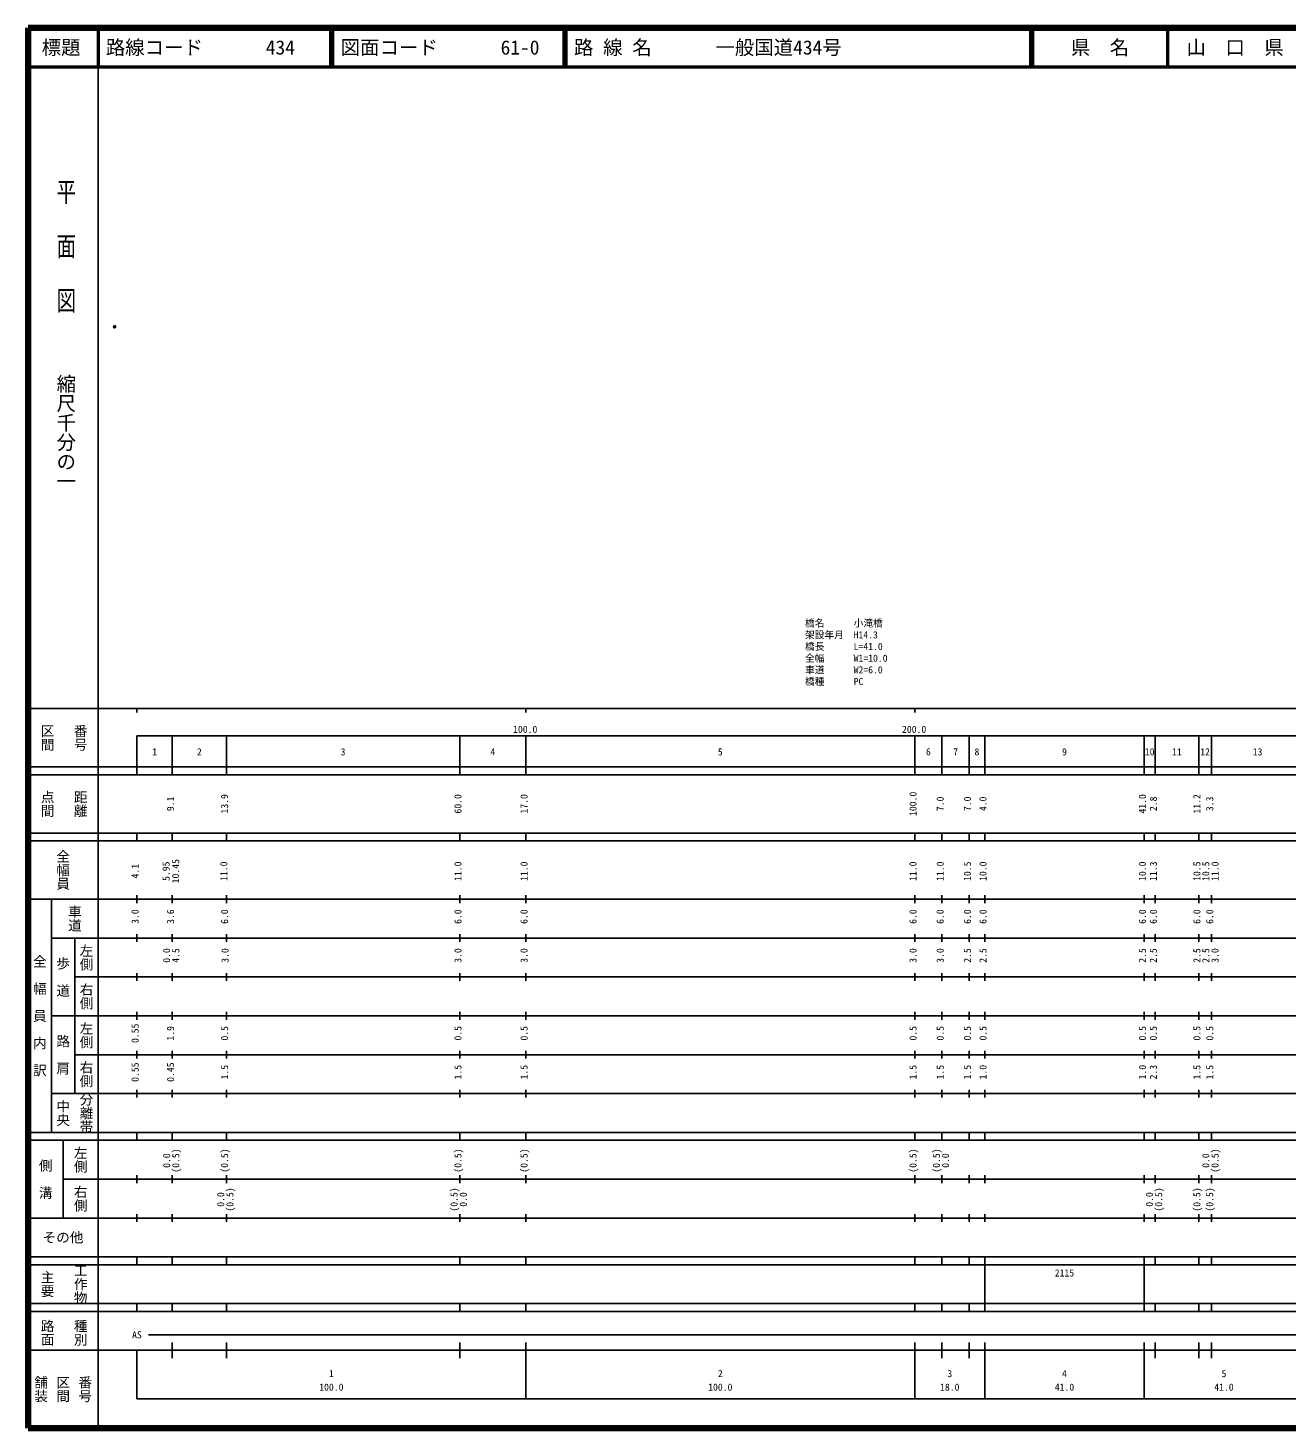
# Model space of a CAD drawing. Units: millimetres on the paper. Extents: x 40 to 680, y 20 to 380.
# Drawn here: x 40 to 363.7, y 20 to 380 of the extents above; entities that cross this region are included whole.
import ezdxf
from ezdxf.enums import TextEntityAlignment as Align

# ---------------------------------------------------------------- set-up
doc = ezdxf.new("R2010")
doc.units = ezdxf.units.MM
doc.header["$PDMODE"] = 32
doc.header["$PDSIZE"] = 0.5
for name, color, linetype in [('M-OTRS', 6, 'Continuous'), ('M-STR-HTXT', 7, 'Continuous'), ('M-TTL-TXT', 7, 'Continuous')]:
    doc.layers.add(name, color=color, linetype=linetype)
for name, color, linetype, lineweight in [('M-TTL', 2, 'Continuous', 140), ('M-TTL-BAND', 7, 'Continuous', 25), ('M-TTL-LINE', 7, 'Continuous', 50)]:
    doc.layers.add(name, color=color, linetype=linetype, lineweight=lineweight)
doc.styles.add('@ＭＳ ゴシック', font='')
doc.styles.add('ＭＳ ゴシック', font='')
doc.styles.get('@ＭＳ ゴシック').set_extended_font_data('@MS Gothic')
doc.styles.get('ＭＳ ゴシック').set_extended_font_data('MS Gothic')

msp = doc.modelspace()

# ---------------------------------------------------------------- linework, layer by layer
at = {"layer": 'M-OTRS'}
for p in [(62.261, 303.145), (62.287, 303.198)]:
    msp.add_point(p, dxfattribs=at)
at = {"layer": 'M-TTL'}
for p, q in [((40, 380), (40, 20)), ((680, 380), (40, 380)), ((40, 20), (680, 20))]:
    msp.add_line(p, q, dxfattribs=at)
at = {"layer": 'M-TTL-BAND'}
for p, q in [((58, 370), (58, 20)), ((40, 205), (579, 205)), ((68, 205), (68, 204)), ((168, 205), (168, 204)), ((268, 205), (268, 204)), ((68, 198), (579, 198)), ((68, 198), (68, 188)), ((77.1, 188), (77.1, 198)), ((91, 188), (91, 198)), ((151, 188), (151, 198)), ((168, 188), (168, 198)), ((268, 188), (268, 198)), ((275, 188), (275, 198)), ((282, 188), (282, 198)), ((286, 188), (286, 198)), ((327, 188), (327, 198)), ((329.8, 188), (329.8, 198)), ((341, 188), (341, 198)), ((344.3, 188), (344.3, 198)), ((40, 190), (579, 190)), ((40, 188), (579, 188)), ((40, 173), (579, 173)), ((68, 171), (68, 173)), ((77.1, 171), (77.1, 173)), ((91, 171), (91, 173)), ((151, 171), (151, 173)), ((168, 171), (168, 173)), ((268, 171), (268, 173)), ((275, 171), (275, 173)), ((282, 171), (282, 173)), ((286, 171), (286, 173)), ((327, 171), (327, 173)), ((329.8, 171), (329.8, 173)), ((341, 171), (341, 173)), ((344.3, 171), (344.3, 173)), ((40, 171), (579, 171)), ((40, 156), (579, 156)), ((46, 96), (46, 156)), ((68, 155), (68, 157)), ((77.1, 155), (77.1, 157)), ((91, 155), (91, 157)), ((151, 155), (151, 157)), ((168, 155), (168, 157)), ((268, 155), (268, 157)), ((275, 155), (275, 157)), ((282, 155), (282, 157)), ((286, 155), (286, 157)), ((327, 155), (327, 157)), ((329.8, 155), (329.8, 157)), ((341, 155), (341, 157)), ((344.3, 155), (344.3, 157)), ((46, 146), (579, 146)), ((52, 146), (52, 106)), ((68, 145), (68, 147)), ((77.1, 145), (77.1, 147)), ((91, 145), (91, 147)), ((151, 145), (151, 147)), ((168, 145), (168, 147)), ((268, 145), (268, 147)), ((275, 145), (275, 147)), ((282, 145), (282, 147)), ((286, 145), (286, 147)), ((327, 145), (327, 147)), ((329.8, 145), (329.8, 147)), ((341, 145), (341, 147)), ((344.3, 145), (344.3, 147)), ((68, 135), (68, 137)), ((77.1, 135), (77.1, 137)), ((91, 135), (91, 137)), ((151, 135), (151, 137)), ((168, 135), (168, 137)), ((268, 135), (268, 137)), ((275, 135), (275, 137)), ((282, 135), (282, 137)), ((286, 135), (286, 137)), ((327, 135), (327, 137)), ((329.8, 135), (329.8, 137)), ((341, 135), (341, 137)), ((344.3, 135), (344.3, 137)), ((52, 136), (579, 136)), ((46, 126), (579, 126)), ((68, 125), (68, 127)), ((77.1, 125), (77.1, 127)), ((91, 125), (91, 127)), ((151, 125), (151, 127)), ((168, 125), (168, 127)), ((268, 125), (268, 127)), ((275, 125), (275, 127)), ((282, 125), (282, 127)), ((286, 125), (286, 127)), ((327, 125), (327, 127)), ((329.8, 125), (329.8, 127)), ((341, 125), (341, 127)), ((344.3, 125), (344.3, 127)), ((52, 116), (579, 116)), ((68, 115), (68, 117)), ((77.1, 115), (77.1, 117)), ((91, 115), (91, 117)), ((151, 115), (151, 117)), ((168, 115), (168, 117)), ((268, 115), (268, 117)), ((275, 115), (275, 117)), ((282, 115), (282, 117)), ((286, 115), (286, 117)), ((327, 115), (327, 117)), ((329.8, 115), (329.8, 117)), ((341, 115), (341, 117)), ((344.3, 115), (344.3, 117)), ((46, 106), (579, 106)), ((68, 105), (68, 107)), ((77.1, 105), (77.1, 107)), ((91, 105), (91, 107)), ((151, 105), (151, 107)), ((168, 105), (168, 107)), ((268, 105), (268, 107)), ((275, 105), (275, 107)), ((282, 105), (282, 107)), ((286, 105), (286, 107)), ((327, 105), (327, 107)), ((329.8, 105), (329.8, 107)), ((341, 105), (341, 107)), ((344.3, 105), (344.3, 107)), ((40, 96), (579, 96)), ((40, 94), (579, 94)), ((49, 94), (49, 74)), ((68, 94), (68, 96)), ((77.1, 94), (77.1, 96)), ((91, 94), (91, 96)), ((151, 94), (151, 96)), ((168, 94), (168, 96)), ((268, 94), (268, 96)), ((275, 94), (275, 96)), ((282, 94), (282, 96)), ((286, 94), (286, 96)), ((327, 94), (327, 96)), ((329.8, 94), (329.8, 96)), ((341, 94), (341, 96)), ((344.3, 94), (344.3, 96)), ((49, 84), (579, 84)), ((68, 83), (68, 85)), ((77.1, 83), (77.1, 85)), ((91, 83), (91, 85)), ((151, 83), (151, 85)), ((168, 83), (168, 85)), ((268, 83), (268, 85)), ((275, 83), (275, 85)), ((282, 83), (282, 85)), ((286, 83), (286, 85)), ((327, 83), (327, 85)), ((329.8, 83), (329.8, 85)), ((341, 83), (341, 85)), ((344.3, 83), (344.3, 85)), ((40, 74), (579, 74)), ((68, 73), (68, 75)), ((77.1, 73), (77.1, 75)), ((91, 73), (91, 75)), ((151, 73), (151, 75)), ((168, 73), (168, 75)), ((268, 73), (268, 75)), ((275, 73), (275, 75)), ((282, 73), (282, 75)), ((286, 73), (286, 75)), ((327, 73), (327, 75)), ((329.8, 73), (329.8, 75)), ((341, 73), (341, 75)), ((344.3, 73), (344.3, 75)), ((40, 64), (579, 64)), ((40, 62), (579, 62)), ((68, 62), (68, 64)), ((77.1, 62), (77.1, 64)), ((91, 62), (91, 64)), ((151, 62), (151, 64)), ((168, 62), (168, 64)), ((268, 62), (268, 64)), ((275, 62), (275, 64)), ((282, 62), (282, 64)), ((286, 62), (286, 64)), ((286, 52), (286, 62)), ((327, 62), (327, 64)), ((327, 52), (327, 62)), ((329.8, 62), (329.8, 64)), ((341, 62), (341, 64)), ((344.3, 62), (344.3, 64)), ((40, 52), (579, 52)), ((68, 50), (68, 52)), ((77.1, 50), (77.1, 52)), ((91, 50), (91, 52)), ((151, 50), (151, 52)), ((168, 50), (168, 52)), ((268, 50), (268, 52)), ((275, 50), (275, 52)), ((282, 50), (282, 52)), ((286, 50), (286, 52)), ((327, 50), (327, 52)), ((329.8, 50), (329.8, 52)), ((341, 50), (341, 52)), ((344.3, 50), (344.3, 52)), ((40, 50), (579, 50)), ((71, 44), (531.5, 44)), ((40, 40), (579, 40)), ((68, 40), (68, 27.5)), ((77.1, 38), (77.1, 42)), ((91, 38), (91, 42)), ((151, 38), (151, 42)), ((168, 27.5), (168, 42)), ((268, 27.5), (268, 42)), ((275, 38), (275, 42)), ((282, 38), (282, 42)), ((286, 27.5), (286, 42)), ((327, 27.5), (327, 42)), ((329.8, 38), (329.8, 42)), ((341, 38), (341, 42)), ((344.3, 38), (344.3, 42)), ((68, 27.5), (579, 27.5))]:
    msp.add_line(p, q, dxfattribs=at)
at = {"layer": 'M-TTL-LINE'}
for p, q in [((58, 380), (58, 370)), ((117.75, 380), (117.75, 370)), ((118.25, 380), (118.25, 370)), ((177.75, 380), (177.75, 370)), ((178.25, 380), (178.25, 370)), ((297.75, 380), (297.75, 370)), ((298.25, 380), (298.25, 370)), ((333, 380), (333, 370)), ((40, 370), (680, 370))]:
    msp.add_line(p, q, dxfattribs=at)

# ---------------------------------------------------------------- texts
at = {"layer": 'M-STR-HTXT', "style": 'ＭＳ ゴシック'}
for s, p in [('橋名\u3000\u3000\u3000小滝橋', (239.783, 225.495)), ('架設年月\u3000H14.3', (239.783, 222.495)), ('橋長\u3000\u3000\u3000L=41.0', (239.783, 219.495)), ('全幅\u3000\u3000\u3000W1=10.0', (239.783, 216.495)), ('車道\u3000\u3000\u3000W2=6.0', (239.783, 213.495)), ('橋種\u3000\u3000\u3000PC', (239.783, 210.495))]:
    msp.add_text(s, height=1.833, dxfattribs=at).set_placement(p, align=Align.BOTTOM_LEFT)
at = {"layer": 'M-TTL-BAND', "style": '@ＭＳ ゴシック', "width": 1.4}
msp.add_text('平  面  図', height=3.666, rotation=270, dxfattribs=at).set_placement((49.777, 306.475), align=Align.MIDDLE_RIGHT)
at = {"layer": 'M-TTL-BAND', "style": '@ＭＳ ゴシック'}
msp.add_text('縮尺千分の一', height=3.666, rotation=270, dxfattribs=at).set_placement((49.777, 261.03), align=Align.MIDDLE_RIGHT)
for s, p in [('区間', (45, 197.5)), ('番号', (53.5, 197.5)), ('点間', (45, 180.5)), ('距離', (53.5, 180.5)), ('全幅員', (49, 163.5)), ('車道', (52, 151)), ('左側', (55, 141)), ('全\u3000幅\u3000員\u3000内\u3000訳', (43, 126)), ('歩\u3000道', (49, 136)), ('右側', (55, 131)), ('左側', (55, 121)), ('路\u3000肩', (49, 116)), ('右側', (55, 111)), ('分離帯', (55, 101)), ('中央', (49, 101)), ('左側', (53.5, 89)), ('側\u3000溝', (44.5, 84)), ('右側', (53.5, 79)), ('工作物', (53.5, 57)), ('主要', (45, 57)), ('路面', (45, 44.5)), ('種別', (53.5, 44.5)), ('舗装', (43.333, 30)), ('区間', (49, 30)), ('番号', (54.667, 30))]:
    msp.add_text(s, height=2.566, rotation=270, dxfattribs=at).set_placement(p, align=Align.MIDDLE_CENTER)
at = {"layer": 'M-TTL-BAND', "style": 'ＭＳ ゴシック'}
for s, p in [('100.0', (167.844, 198.195)), ('200.0', (267.844, 198.195)), ('1', (72.55, 192.405)), ('2', (84.05, 192.405)), ('3', (121, 192.405)), ('4', (159.5, 192.405)), ('5', (218, 192.405)), ('6', (271.5, 192.405)), ('7', (278.5, 192.405)), ('8', (284, 192.405)), ('9', (306.5, 192.405)), ('10', (328.4, 192.405)), ('11', (335.4, 192.405)), ('12', (342.65, 192.405)), ('13', (356.15, 192.405)), ('AS', (68, 42.5)), ('1', (118, 32.523)), ('2', (218, 32.523)), ('3', (277, 32.523)), ('4', (306.5, 32.523)), ('5', (347.5, 32.523)), ('100.0', (118, 29.033)), ('100.0', (218, 29.033)), ('18.0', (277, 29.033)), ('41.0', (306.5, 29.033)), ('41.0', (347.5, 29.033))]:
    msp.add_text(s, height=1.833, dxfattribs=at).set_placement(p, align=Align.BOTTOM_CENTER)
for s, p in [('9.1', (78.1, 180.5)), ('13.9', (92, 180.5)), ('60.0', (152, 180.5)), ('17.0', (169, 180.5)), ('100.0', (269, 180.5)), ('7.0', (276, 180.5)), ('7.0', (283, 180.5)), ('4.0', (287, 180.5)), ('41.0', (328, 180.5)), ('2.8', (330.8, 180.5)), ('11.2', (342, 180.5)), ('3.3', (345.3, 180.5)), ('10.45', (79.416, 163.174)), ('4.1', (69, 163.174)), ('5.95', (76.968, 163.174)), ('11.0', (91.804, 163.174)), ('11.0', (152, 163.174)), ('11.0', (169, 163.174)), ('11.0', (269, 163.174)), ('11.0', (276, 163.174)), ('10.5', (283, 163.174)), ('10.0', (287, 163.174)), ('10.0', (328, 163.174)), ('11.3', (330.8, 163.174)), ('10.5', (342, 163.174)), ('10.5', (344.3, 163.174)), ('11.0', (346.67, 163.174)), ('3.0', (69, 151.5)), ('3.6', (78.1, 151.5)), ('6.0', (92, 151.5)), ('6.0', (152, 151.5)), ('6.0', (169, 151.5)), ('6.0', (269, 151.5)), ('6.0', (276, 151.5)), ('6.0', (283, 151.5)), ('6.0', (287, 151.5)), ('6.0', (328, 151.5)), ('6.0', (330.8, 151.5)), ('6.0', (342, 151.5)), ('6.0', (345.3, 151.5)), ('0.0', (77.083, 141.5)), ('4.5', (79.453, 141.5)), ('3.0', (92.117, 141.5)), ('3.0', (152, 141.5)), ('3.0', (169, 141.5)), ('3.0', (269, 141.5)), ('3.0', (276, 141.5)), ('2.5', (283, 141.5)), ('2.5', (287, 141.5)), ('2.5', (328, 141.5)), ('2.5', (330.8, 141.5)), ('2.5', (342, 141.5)), ('2.5', (344.3, 141.5)), ('3.0', (346.67, 141.5)), ('0.55', (69, 121.5)), ('1.9', (78.1, 121.5)), ('0.5', (92, 121.5)), ('0.5', (152, 121.5)), ('0.5', (169, 121.5)), ('0.5', (269, 121.5)), ('0.5', (276, 121.5)), ('0.5', (283, 121.5)), ('0.5', (287, 121.5)), ('0.5', (328, 121.5)), ('0.5', (330.8, 121.5)), ('0.5', (342, 121.5)), ('0.5', (345.3, 121.5)), ('0.55', (69, 111.5)), ('0.45', (78.1, 111.5)), ('1.5', (92, 111.5)), ('1.5', (152, 111.5)), ('1.5', (169, 111.5)), ('1.5', (269, 111.5)), ('1.5', (276, 111.5)), ('1.5', (283, 111.5)), ('1.0', (287, 111.5)), ('1.0', (328, 111.5)), ('2.3', (330.8, 111.5)), ('1.5', (342, 111.5)), ('1.5', (345.3, 111.5)), ('0.0', (77.1, 88.764)), ('(0.5)', (79.47, 88.764)), ('(0.5)', (92, 88.764)), ('(0.5)', (152, 88.764)), ('(0.5)', (169, 88.764)), ('(0.5)', (269, 88.764)), ('(0.5)', (275, 88.764)), ('0.0', (277.37, 88.764)), ('0.0', (344.3, 88.764)), ('(0.5)', (346.67, 88.764)), ('0.0', (91, 78.764)), ('(0.5)', (93.37, 78.764)), ('(0.5)', (151, 78.764)), ('0.0', (153.37, 78.764)), ('0.0', (329.8, 78.764)), ('(0.5)', (332.17, 78.764)), ('(0.5)', (342, 78.764)), ('(0.5)', (345.3, 78.764))]:
    msp.add_text(s, height=1.833, rotation=90, dxfattribs=at).set_placement(p, align=Align.BOTTOM_CENTER)
msp.add_text('その他', height=2.566, dxfattribs=at).set_placement((49, 69), align=Align.MIDDLE_CENTER)
msp.add_text('2115', height=1.833, dxfattribs=at).set_placement((304, 58.405), align=Align.BOTTOM_LEFT)
at = {"layer": 'M-TTL-TXT', "style": 'ＭＳ ゴシック'}
for s, p in [('標題', (48.5, 375)), ('県\u3000名', (315.625, 375)), ('山\u3000口\u3000県', (350.375, 375))]:
    msp.add_text(s, height=3.666, dxfattribs=at).set_placement(p, align=Align.MIDDLE_CENTER)
for s, p in [('路線コード', (60, 375)), ('434', (101.142, 375)), ('図面コード', (120.38, 375)), ('61-0', (161.521, 375)), ('路 線 名', (180.38, 375)), ('一般国道434号', (216.734, 375))]:
    msp.add_text(s, height=3.666, dxfattribs=at).set_placement(p, align=Align.MIDDLE_LEFT)

doc.saveas('drawing.dxf')
